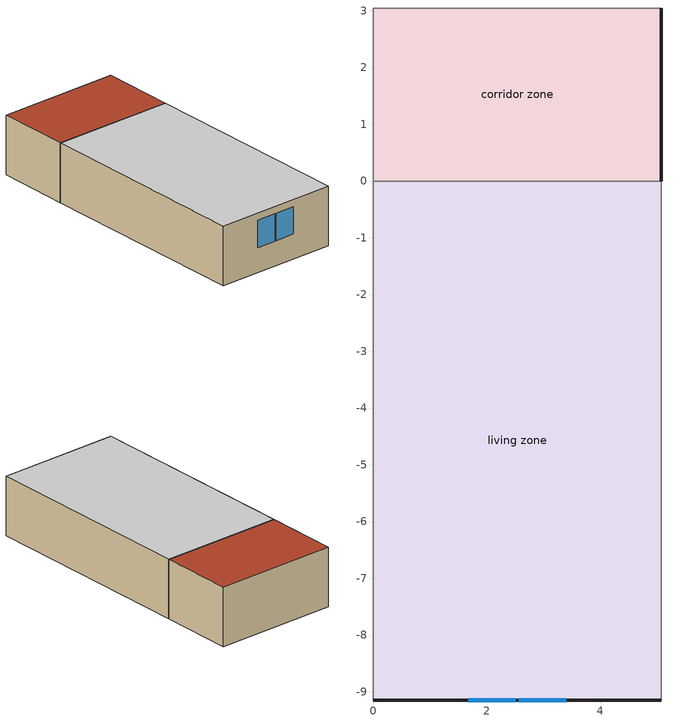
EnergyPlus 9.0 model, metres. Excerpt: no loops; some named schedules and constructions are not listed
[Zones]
corridor zone
 floor foundation (FloorFndGrndUnfinSlab): 0,0 0,3.05 5.08,3.05 5.08,0 z0
 wall outside (WallExtUninsUnfin): 5.08,0 5.08,3.05 z0:2.44
 wall adiabatic (WallIntUnfinUninsUnfin): 0,0 5.08,0 / 5.08,3.05 0,3.05 z0:2.44
 wall adiabatic (Adiabatic): 0,3.05 0,0 z0:2.44
 roof outside (RoofUnfinUninsExt 1): 5.08,0 5.08,3.05 0,3.05 0,0 z2.44
living zone
 floor foundation (FloorFndGrndFinSlab): 0,-9.14 0,0 5.08,0 5.08,-9.14 z0
 wall outside (WallExtInsFin): 0,-9.14 5.08,-9.14 z0:2.44
 wall adiabatic (WallIntFinUninsFin): 5.08,-9.14 5.08,0 0,0 0,-9.14 z0:2.44
 window (WindowConstruction): 1.67,-9.14 2.51,-9.14 / 2.57,-9.14 3.41,-9.14 z1.02:2.13
 ceiling adiabatic (RoofUnfinUninsExt 1): 5.08,-9.14 5.08,0 0,0 0,-9.14 z2.44
[Schedule:Week:Daily]
res mv_1 range exhaust schedule Week Rule - May27-Jun2: res mv_1 range exhaust schedule allday5, res mv_1 range exhaust schedule allday5, res mv_1 range exhaust schedule allday5, res mv_1 range exhaust schedule allday5, res mv_1 range exhaust schedule allday5, res mv_1 range exhaust schedule allday6, res mv_1 range exhaust schedule allday6, Schedule Day 64, res mv_1 range exhaust schedule summer design, res mv_1 range exhaust schedule winter design, Schedule Day 64, Schedule Day 64
res mv_1 range exhaust schedule Week Rule - Jun3-Jun30: res mv_1 range exhaust schedule allday6, res mv_1 range exhaust schedule allday6, res mv_1 range exhaust schedule allday6, res mv_1 range exhaust schedule allday6, res mv_1 range exhaust schedule allday6, res mv_1 range exhaust schedule allday6, res mv_1 range exhaust schedule allday6, Schedule Day 64, res mv_1 range exhaust schedule summer design, res mv_1 range exhaust schedule winter design, Schedule Day 64, Schedule Day 64
res mv_1 range exhaust schedule Week Rule - Jul1-Jul28: res mv_1 range exhaust schedule allday7, res mv_1 range exhaust schedule allday7, res mv_1 range exhaust schedule allday7, res mv_1 range exhaust schedule allday7, res mv_1 range exhaust schedule allday7, res mv_1 range exhaust schedule allday7, res mv_1 range exhaust schedule allday7, Schedule Day 64, res mv_1 range exhaust schedule summer design, res mv_1 range exhaust schedule winter design, Schedule Day 64, Schedule Day 64
res mv_1 range exhaust schedule Week Rule - Jul29-Aug4: res mv_1 range exhaust schedule allday7, res mv_1 range exhaust schedule allday7, res mv_1 range exhaust schedule allday7, res mv_1 range exhaust schedule allday8, res mv_1 range exhaust schedule allday8, res mv_1 range exhaust schedule allday8, res mv_1 range exhaust schedule allday8, Schedule Day 64, res mv_1 range exhaust schedule summer design, res mv_1 range exhaust schedule winter design, Schedule Day 64, Schedule Day 64
res mv_1 range exhaust schedule Week Rule - Aug5-Aug25: res mv_1 range exhaust schedule allday8, res mv_1 range exhaust schedule allday8, res mv_1 range exhaust schedule allday8, res mv_1 range exhaust schedule allday8, res mv_1 range exhaust schedule allday8, res mv_1 range exhaust schedule allday8, res mv_1 range exhaust schedule allday8, Schedule Day 64, res mv_1 range exhaust schedule summer design, res mv_1 range exhaust schedule winter design, Schedule Day 64, Schedule Day 64
res mv_1 range exhaust schedule Week Rule - Aug26-Sep1: res mv_1 range exhaust schedule allday8, res mv_1 range exhaust schedule allday8, res mv_1 range exhaust schedule allday8, res mv_1 range exhaust schedule allday8, res mv_1 range exhaust schedule allday8, res mv_1 range exhaust schedule allday8, res mv_1 range exhaust schedule allday9, Schedule Day 64, res mv_1 range exhaust schedule summer design, res mv_1 range exhaust schedule winter design, Schedule Day 64, Schedule Day 64
res mv_1 range exhaust schedule Week Rule - Sep2-Sep29: res mv_1 range exhaust schedule allday9, res mv_1 range exhaust schedule allday9, res mv_1 range exhaust schedule allday9, res mv_1 range exhaust schedule allday9, res mv_1 range exhaust schedule allday9, res mv_1 range exhaust schedule allday9, res mv_1 range exhaust schedule allday9, Schedule Day 64, res mv_1 range exhaust schedule summer design, res mv_1 range exhaust schedule winter design, Schedule Day 64, Schedule Day 64
res mv_1 range exhaust schedule Week Rule - Sep30-Oct6: res mv_1 range exhaust schedule allday9, res mv_1 range exhaust schedule allday10, res mv_1 range exhaust schedule allday10, res mv_1 range exhaust schedule allday10, res mv_1 range exhaust schedule allday10, res mv_1 range exhaust schedule allday10, res mv_1 range exhaust schedule allday10, Schedule Day 64, res mv_1 range exhaust schedule summer design, res mv_1 range exhaust schedule winter design, Schedule Day 64, Schedule Day 64
res mv_1 range exhaust schedule Week Rule - Oct7-Oct27: res mv_1 range exhaust schedule allday10, res mv_1 range exhaust schedule allday10, res mv_1 range exhaust schedule allday10, res mv_1 range exhaust schedule allday10, res mv_1 range exhaust schedule allday10, res mv_1 range exhaust schedule allday10, res mv_1 range exhaust schedule allday10, Schedule Day 64, res mv_1 range exhaust schedule summer design, res mv_1 range exhaust schedule winter design, Schedule Day 64, Schedule Day 64
res mv_1 range exhaust schedule Week Rule - Oct28-Nov3: res mv_1 range exhaust schedule allday10, res mv_1 range exhaust schedule allday10, res mv_1 range exhaust schedule allday10, res mv_1 range exhaust schedule allday10, res mv_1 range exhaust schedule allday11, res mv_1 range exhaust schedule allday11, res mv_1 range exhaust schedule allday11, Schedule Day 64, res mv_1 range exhaust schedule summer design, res mv_1 range exhaust schedule winter design, Schedule Day 64, Schedule Day 64
res mv_1 range exhaust schedule Week Rule - Nov4-Nov24: res mv_1 range exhaust schedule allday11, res mv_1 range exhaust schedule allday11, res mv_1 range exhaust schedule allday11, res mv_1 range exhaust schedule allday11, res mv_1 range exhaust schedule allday11, res mv_1 range exhaust schedule allday11, res mv_1 range exhaust schedule allday11, Schedule Day 64, res mv_1 range exhaust schedule summer design, res mv_1 range exhaust schedule winter design, Schedule Day 64, Schedule Day 64
res mv_1 range exhaust schedule Week Rule - Nov25-Dec1: res mv_1 range exhaust schedule allday11, res mv_1 range exhaust schedule allday11, res mv_1 range exhaust schedule allday11, res mv_1 range exhaust schedule allday11, res mv_1 range exhaust schedule allday11, res mv_1 range exhaust schedule allday11, res mv_1 range exhaust schedule allday12, Schedule Day 64, res mv_1 range exhaust schedule summer design, res mv_1 range exhaust schedule winter design, Schedule Day 64, Schedule Day 64
res mv_1 range exhaust schedule Week Rule - Dec2-Dec31: res mv_1 range exhaust schedule allday12, res mv_1 range exhaust schedule allday12, res mv_1 range exhaust schedule allday12, res mv_1 range exhaust schedule allday12, res mv_1 range exhaust schedule allday12, res mv_1 range exhaust schedule allday12, res mv_1 range exhaust schedule allday12, Schedule Day 64, res mv_1 range exhaust schedule summer design, res mv_1 range exhaust schedule winter design, Schedule Day 64, Schedule Day 64
res nv_1 avail schedule Week Rule - Jan1-Jan27: Schedule Day 61, res nv_1 availability schedule allday1 on, Schedule Day 61, res nv_1 availability schedule allday1 on, Schedule Day 61, res nv_1 availability schedule allday1 on, Schedule Day 61, Schedule Day 61, Schedule Day 61, Schedule Day 61, Schedule Day 61, Schedule Day 61
res nv_1 avail schedule Week Rule - Jan28-Feb3: Schedule Day 61, res nv_1 availability schedule allday1 on, Schedule Day 61, res nv_1 availability schedule allday1 on, Schedule Day 61, res nv_1 availability schedule allday1 on 1, Schedule Day 61, Schedule Day 61, Schedule Day 61, Schedule Day 61, Schedule Day 61, Schedule Day 61
res nv_1 avail schedule Week Rule - Feb4-Feb24: Schedule Day 61, res nv_1 availability schedule allday1 on 1, Schedule Day 61, res nv_1 availability schedule allday1 on 1, Schedule Day 61, res nv_1 availability schedule allday1 on 1, Schedule Day 61, Schedule Day 61, Schedule Day 61, Schedule Day 61, Schedule Day 61, Schedule Day 61
res nv_1 avail schedule Week Rule - Feb25-Mar3: Schedule Day 61, res nv_1 availability schedule allday1 on 1, Schedule Day 61, res nv_1 availability schedule allday1 on 1, Schedule Day 61, res nv_1 availability schedule allday1 on 2, Schedule Day 61, Schedule Day 61, Schedule Day 61, Schedule Day 61, Schedule Day 61, Schedule Day 61
res nv_1 avail schedule Week Rule - Mar4-Mar31: Schedule Day 61, res nv_1 availability schedule allday1 on 2, Schedule Day 61, res nv_1 availability schedule allday1 on 2, Schedule Day 61, res nv_1 availability schedule allday1 on 2, Schedule Day 61, Schedule Day 61, Schedule Day 61, Schedule Day 61, Schedule Day 61, Schedule Day 61
res nv_1 avail schedule Week Rule - Apr1-Apr28: Schedule Day 61, res nv_1 availability schedule allday1 on 3, Schedule Day 61, res nv_1 availability schedule allday1 on 3, Schedule Day 61, res nv_1 availability schedule allday1 on 3, Schedule Day 61, Schedule Day 61, Schedule Day 61, Schedule Day 61, Schedule Day 61, Schedule Day 61
res nv_1 avail schedule Week Rule - Apr29-May5: Schedule Day 61, res nv_1 availability schedule allday1 on 3, Schedule Day 61, res nv_1 availability schedule allday1 on 4, Schedule Day 61, res nv_1 availability schedule allday1 on 4, Schedule Day 61, Schedule Day 61, Schedule Day 61, Schedule Day 61, Schedule Day 61, Schedule Day 61
res nv_1 avail schedule Week Rule - May6-May26: Schedule Day 61, res nv_1 availability schedule allday1 on 4, Schedule Day 61, res nv_1 availability schedule allday1 on 4, Schedule Day 61, res nv_1 availability schedule allday1 on 4, Schedule Day 61, Schedule Day 61, Schedule Day 61, Schedule Day 61, Schedule Day 61, Schedule Day 61
res nv_1 avail schedule Week Rule - May27-Jun2: Schedule Day 61, res nv_1 availability schedule allday1 on 4, Schedule Day 61, res nv_1 availability schedule allday1 on 4, Schedule Day 61, res nv_1 availability schedule allday1 on 5, Schedule Day 61, Schedule Day 61, Schedule Day 61, Schedule Day 61, Schedule Day 61, Schedule Day 61
res nv_1 avail schedule Week Rule - Jun3-Jun30: Schedule Day 61, res nv_1 availability schedule allday1 on 5, Schedule Day 61, res nv_1 availability schedule allday1 on 5, Schedule Day 61, res nv_1 availability schedule allday1 on 5, Schedule Day 61, Schedule Day 61, Schedule Day 61, Schedule Day 61, Schedule Day 61, Schedule Day 61
res nv_1 avail schedule Week Rule - Jul1-Jul28: Schedule Day 61, res nv_1 availability schedule allday1 on 6, Schedule Day 61, res nv_1 availability schedule allday1 on 6, Schedule Day 61, res nv_1 availability schedule allday1 on 6, Schedule Day 61, Schedule Day 61, Schedule Day 61, Schedule Day 61, Schedule Day 61, Schedule Day 61
res nv_1 avail schedule Week Rule - Jul29-Aug4: Schedule Day 61, res nv_1 availability schedule allday1 on 6, Schedule Day 61, res nv_1 availability schedule allday1 on 7, Schedule Day 61, res nv_1 availability schedule allday1 on 7, Schedule Day 61, Schedule Day 61, Schedule Day 61, Schedule Day 61, Schedule Day 61, Schedule Day 61
res nv_1 avail schedule Week Rule - Aug5-Sep1: Schedule Day 61, res nv_1 availability schedule allday1 on 7, Schedule Day 61, res nv_1 availability schedule allday1 on 7, Schedule Day 61, res nv_1 availability schedule allday1 on 7, Schedule Day 61, Schedule Day 61, Schedule Day 61, Schedule Day 61, Schedule Day 61, Schedule Day 61
res nv_1 avail schedule Week Rule - Sep2-Sep29: Schedule Day 61, res nv_1 availability schedule allday1 on 8, Schedule Day 61, res nv_1 availability schedule allday1 on 8, Schedule Day 61, res nv_1 availability schedule allday1 on 8, Schedule Day 61, Schedule Day 61, Schedule Day 61, Schedule Day 61, Schedule Day 61, Schedule Day 61
res nv_1 avail schedule Week Rule - Sep30-Oct27: Schedule Day 61, res nv_1 availability schedule allday1 on 9, Schedule Day 61, res nv_1 availability schedule allday1 on 9, Schedule Day 61, res nv_1 availability schedule allday1 on 9, Schedule Day 61, Schedule Day 61, Schedule Day 61, Schedule Day 61, Schedule Day 61, Schedule Day 61
res nv_1 avail schedule Week Rule - Oct28-Nov3: Schedule Day 61, res nv_1 availability schedule allday1 on 9, Schedule Day 61, res nv_1 availability schedule allday1 on 9, Schedule Day 61, res nv_1 availability schedule allday1 on 10, Schedule Day 61, Schedule Day 61, Schedule Day 61, Schedule Day 61, Schedule Day 61, Schedule Day 61
res nv_1 avail schedule Week Rule - Nov4-Dec1: Schedule Day 61, res nv_1 availability schedule allday1 on 10, Schedule Day 61, res nv_1 availability schedule allday1 on 10, Schedule Day 61, res nv_1 availability schedule allday1 on 10, Schedule Day 61, Schedule Day 61, Schedule Day 61, Schedule Day 61, Schedule Day 61, Schedule Day 61
res nv_1 avail schedule Week Rule - Dec2-Dec31: Schedule Day 61, res nv_1 availability schedule allday1 on 11, Schedule Day 61, res nv_1 availability schedule allday1 on 11, Schedule Day 61, res nv_1 availability schedule allday1 on 11, Schedule Day 61, Schedule Day 61, Schedule Day 61, Schedule Day 61, Schedule Day 61, Schedule Day 61
res nv_1 temp schedule Week Rule - Jan1-Jan6: Schedule Day 60, res nv_1 temp schedule allday1, res nv_1 temp schedule allday1, res nv_1 temp schedule allday1, res nv_1 temp schedule allday1, res nv_1 temp schedule allday1, res nv_1 temp schedule allday1, Schedule Day 60, Schedule Day 60, Schedule Day 60, Schedule Day 60, Schedule Day 60
res nv_1 temp schedule Week Rule - Jan7-Jan27: res nv_1 temp schedule allday1, res nv_1 temp schedule allday1, res nv_1 temp schedule allday1, res nv_1 temp schedule allday1, res nv_1 temp schedule allday1, res nv_1 temp schedule allday1, res nv_1 temp schedule allday1, Schedule Day 60, Schedule Day 60, Schedule Day 60, Schedule Day 60, Schedule Day 60
res nv_1 temp schedule Week Rule - Jan28-Feb3: res nv_1 temp schedule allday1, res nv_1 temp schedule allday1, res nv_1 temp schedule allday1, res nv_1 temp schedule allday1, res nv_1 temp schedule allday2, res nv_1 temp schedule allday2, res nv_1 temp schedule allday2, Schedule Day 60, Schedule Day 60, Schedule Day 60, Schedule Day 60, Schedule Day 60
res nv_1 temp schedule Week Rule - Feb4-Feb24: res nv_1 temp schedule allday2, res nv_1 temp schedule allday2, res nv_1 temp schedule allday2, res nv_1 temp schedule allday2, res nv_1 temp schedule allday2, res nv_1 temp schedule allday2, res nv_1 temp schedule allday2, Schedule Day 60, Schedule Day 60, Schedule Day 60, Schedule Day 60, Schedule Day 60
res nv_1 temp schedule Week Rule - Feb25-Mar3: res nv_1 temp schedule allday2, res nv_1 temp schedule allday2, res nv_1 temp schedule allday2, res nv_1 temp schedule allday2, res nv_1 temp schedule allday3, res nv_1 temp schedule allday3, res nv_1 temp schedule allday3, Schedule Day 60, Schedule Day 60, Schedule Day 60, Schedule Day 60, Schedule Day 60
res nv_1 temp schedule Week Rule - Mar4-Mar31: res nv_1 temp schedule allday3, res nv_1 temp schedule allday3, res nv_1 temp schedule allday3, res nv_1 temp schedule allday3, res nv_1 temp schedule allday3, res nv_1 temp schedule allday3, res nv_1 temp schedule allday3, Schedule Day 60, Schedule Day 60, Schedule Day 60, Schedule Day 60, Schedule Day 60
res nv_1 temp schedule Week Rule - Apr1-Apr28: res nv_1 temp schedule allday4, res nv_1 temp schedule allday4, res nv_1 temp schedule allday4, res nv_1 temp schedule allday4, res nv_1 temp schedule allday4, res nv_1 temp schedule allday4, res nv_1 temp schedule allday4, Schedule Day 60, Schedule Day 60, Schedule Day 60, Schedule Day 60, Schedule Day 60
res nv_1 temp schedule Week Rule - Apr29-May5: res nv_1 temp schedule allday4, res nv_1 temp schedule allday4, res nv_1 temp schedule allday5, res nv_1 temp schedule allday5, res nv_1 temp schedule allday5, res nv_1 temp schedule allday5, res nv_1 temp schedule allday5, Schedule Day 60, Schedule Day 60, Schedule Day 60, Schedule Day 60, Schedule Day 60
res nv_1 temp schedule Week Rule - May6-May26: res nv_1 temp schedule allday5, res nv_1 temp schedule allday5, res nv_1 temp schedule allday5, res nv_1 temp schedule allday5, res nv_1 temp schedule allday5, res nv_1 temp schedule allday5, res nv_1 temp schedule allday5, Schedule Day 60, Schedule Day 60, Schedule Day 60, Schedule Day 60, Schedule Day 60
res nv_1 temp schedule Week Rule - May27-Jun2: res nv_1 temp schedule allday5, res nv_1 temp schedule allday5, res nv_1 temp schedule allday5, res nv_1 temp schedule allday5, res nv_1 temp schedule allday5, res nv_1 temp schedule allday6, res nv_1 temp schedule allday6, Schedule Day 60, Schedule Day 60, Schedule Day 60, Schedule Day 60, Schedule Day 60
res nv_1 temp schedule Week Rule - Jun3-Jun30: res nv_1 temp schedule allday6, res nv_1 temp schedule allday6, res nv_1 temp schedule allday6, res nv_1 temp schedule allday6, res nv_1 temp schedule allday6, res nv_1 temp schedule allday6, res nv_1 temp schedule allday6, Schedule Day 60, Schedule Day 60, Schedule Day 60, Schedule Day 60, Schedule Day 60
res nv_1 temp schedule Week Rule - Jul1-Jul28: res nv_1 temp schedule allday7, res nv_1 temp schedule allday7, res nv_1 temp schedule allday7, res nv_1 temp schedule allday7, res nv_1 temp schedule allday7, res nv_1 temp schedule allday7, res nv_1 temp schedule allday7, Schedule Day 60, Schedule Day 60, Schedule Day 60, Schedule Day 60, Schedule Day 60
res nv_1 temp schedule Week Rule - Jul29-Aug4: res nv_1 temp schedule allday7, res nv_1 temp schedule allday7, res nv_1 temp schedule allday7, res nv_1 temp schedule allday8, res nv_1 temp schedule allday8, res nv_1 temp schedule allday8, res nv_1 temp schedule allday8, Schedule Day 60, Schedule Day 60, Schedule Day 60, Schedule Day 60, Schedule Day 60
res nv_1 temp schedule Week Rule - Aug5-Aug25: res nv_1 temp schedule allday8, res nv_1 temp schedule allday8, res nv_1 temp schedule allday8, res nv_1 temp schedule allday8, res nv_1 temp schedule allday8, res nv_1 temp schedule allday8, res nv_1 temp schedule allday8, Schedule Day 60, Schedule Day 60, Schedule Day 60, Schedule Day 60, Schedule Day 60
res nv_1 temp schedule Week Rule - Aug26-Sep1: res nv_1 temp schedule allday8, res nv_1 temp schedule allday8, res nv_1 temp schedule allday8, res nv_1 temp schedule allday8, res nv_1 temp schedule allday8, res nv_1 temp schedule allday8, res nv_1 temp schedule allday9, Schedule Day 60, Schedule Day 60, Schedule Day 60, Schedule Day 60, Schedule Day 60
res nv_1 temp schedule Week Rule - Sep2-Sep29: res nv_1 temp schedule allday9, res nv_1 temp schedule allday9, res nv_1 temp schedule allday9, res nv_1 temp schedule allday9, res nv_1 temp schedule allday9, res nv_1 temp schedule allday9, res nv_1 temp schedule allday9, Schedule Day 60, Schedule Day 60, Schedule Day 60, Schedule Day 60, Schedule Day 60
res nv_1 temp schedule Week Rule - Sep30-Oct6: res nv_1 temp schedule allday9, res nv_1 temp schedule allday10, res nv_1 temp schedule allday10, res nv_1 temp schedule allday10, res nv_1 temp schedule allday10, res nv_1 temp schedule allday10, res nv_1 temp schedule allday10, Schedule Day 60, Schedule Day 60, Schedule Day 60, Schedule Day 60, Schedule Day 60
res nv_1 temp schedule Week Rule - Oct7-Oct27: res nv_1 temp schedule allday10, res nv_1 temp schedule allday10, res nv_1 temp schedule allday10, res nv_1 temp schedule allday10, res nv_1 temp schedule allday10, res nv_1 temp schedule allday10, res nv_1 temp schedule allday10, Schedule Day 60, Schedule Day 60, Schedule Day 60, Schedule Day 60, Schedule Day 60
res nv_1 temp schedule Week Rule - Oct28-Nov3: res nv_1 temp schedule allday10, res nv_1 temp schedule allday10, res nv_1 temp schedule allday10, res nv_1 temp schedule allday10, res nv_1 temp schedule allday11, res nv_1 temp schedule allday11, res nv_1 temp schedule allday11, Schedule Day 60, Schedule Day 60, Schedule Day 60, Schedule Day 60, Schedule Day 60
res nv_1 temp schedule Week Rule - Nov4-Nov24: res nv_1 temp schedule allday11, res nv_1 temp schedule allday11, res nv_1 temp schedule allday11, res nv_1 temp schedule allday11, res nv_1 temp schedule allday11, res nv_1 temp schedule allday11, res nv_1 temp schedule allday11, Schedule Day 60, Schedule Day 60, Schedule Day 60, Schedule Day 60, Schedule Day 60
res nv_1 temp schedule Week Rule - Nov25-Dec1: res nv_1 temp schedule allday11, res nv_1 temp schedule allday11, res nv_1 temp schedule allday11, res nv_1 temp schedule allday11, res nv_1 temp schedule allday11, res nv_1 temp schedule allday11, res nv_1 temp schedule allday12, Schedule Day 60, Schedule Day 60, Schedule Day 60, Schedule Day 60, Schedule Day 60
res nv_1 temp schedule Week Rule - Dec2-Dec31: res nv_1 temp schedule allday12, res nv_1 temp schedule allday12, res nv_1 temp schedule allday12, res nv_1 temp schedule allday12, res nv_1 temp schedule allday12, res nv_1 temp schedule allday12, res nv_1 temp schedule allday12, Schedule Day 60, Schedule Day 60, Schedule Day 60, Schedule Day 60, Schedule Day 60
residential ceiling fan benchmark|living space schedule Week Rule - Jan1-Jan6: Schedule Day 11, residential ceiling fan benchmark|living space schedule allday1, residential ceiling fan benchmark|living space schedule allday1, residential ceiling fan benchmark|living space schedule allday1, residential ceiling fan benchmark|living space schedule allday1, residential ceiling fan benchmark|living space schedule allday1, residential ceiling fan benchmark|living space schedule allday1, Schedule Day 11, Schedule Day 11, Schedule Day 11, Schedule Day 11, Schedule Day 11
residential ceiling fan benchmark|living space schedule Week Rule - Jan7-Jan27: residential ceiling fan benchmark|living space schedule allday1, residential ceiling fan benchmark|living space schedule allday1, residential ceiling fan benchmark|living space schedule allday1, residential ceiling fan benchmark|living space schedule allday1, residential ceiling fan benchmark|living space schedule allday1, residential ceiling fan benchmark|living space schedule allday1, residential ceiling fan benchmark|living space schedule allday1, Schedule Day 11, Schedule Day 11, Schedule Day 11, Schedule Day 11, Schedule Day 11
residential ceiling fan benchmark|living space schedule Week Rule - Jan28-Feb3: residential ceiling fan benchmark|living space schedule allday1, residential ceiling fan benchmark|living space schedule allday1, residential ceiling fan benchmark|living space schedule allday1, residential ceiling fan benchmark|living space schedule allday1, residential ceiling fan benchmark|living space schedule allday2, residential ceiling fan benchmark|living space schedule allday2, residential ceiling fan benchmark|living space schedule allday2, Schedule Day 11, Schedule Day 11, Schedule Day 11, Schedule Day 11, Schedule Day 11
residential ceiling fan benchmark|living space schedule Week Rule - Feb4-Feb24: residential ceiling fan benchmark|living space schedule allday2, residential ceiling fan benchmark|living space schedule allday2, residential ceiling fan benchmark|living space schedule allday2, residential ceiling fan benchmark|living space schedule allday2, residential ceiling fan benchmark|living space schedule allday2, residential ceiling fan benchmark|living space schedule allday2, residential ceiling fan benchmark|living space schedule allday2, Schedule Day 11, Schedule Day 11, Schedule Day 11, Schedule Day 11, Schedule Day 11
residential ceiling fan benchmark|living space schedule Week Rule - Feb25-Mar3: residential ceiling fan benchmark|living space schedule allday2, residential ceiling fan benchmark|living space schedule allday2, residential ceiling fan benchmark|living space schedule allday2, residential ceiling fan benchmark|living space schedule allday2, residential ceiling fan benchmark|living space schedule allday3, residential ceiling fan benchmark|living space schedule allday3, residential ceiling fan benchmark|living space schedule allday3, Schedule Day 11, Schedule Day 11, Schedule Day 11, Schedule Day 11, Schedule Day 11
residential ceiling fan benchmark|living space schedule Week Rule - Mar4-Mar31: residential ceiling fan benchmark|living space schedule allday3, residential ceiling fan benchmark|living space schedule allday3, residential ceiling fan benchmark|living space schedule allday3, residential ceiling fan benchmark|living space schedule allday3, residential ceiling fan benchmark|living space schedule allday3, residential ceiling fan benchmark|living space schedule allday3, residential ceiling fan benchmark|living space schedule allday3, Schedule Day 11, Schedule Day 11, Schedule Day 11, Schedule Day 11, Schedule Day 11
residential ceiling fan benchmark|living space schedule Week Rule - Apr1-Apr28: residential ceiling fan benchmark|living space schedule allday4, residential ceiling fan benchmark|living space schedule allday4, residential ceiling fan benchmark|living space schedule allday4, residential ceiling fan benchmark|living space schedule allday4, residential ceiling fan benchmark|living space schedule allday4, residential ceiling fan benchmark|living space schedule allday4, residential ceiling fan benchmark|living space schedule allday4, Schedule Day 11, Schedule Day 11, Schedule Day 11, Schedule Day 11, Schedule Day 11
residential ceiling fan benchmark|living space schedule Week Rule - Apr29-May5: residential ceiling fan benchmark|living space schedule allday4, residential ceiling fan benchmark|living space schedule allday4, residential ceiling fan benchmark|living space schedule allday5, residential ceiling fan benchmark|living space schedule allday5, residential ceiling fan benchmark|living space schedule allday5, residential ceiling fan benchmark|living space schedule allday5, residential ceiling fan benchmark|living space schedule allday5, Schedule Day 11, Schedule Day 11, Schedule Day 11, Schedule Day 11, Schedule Day 11
residential ceiling fan benchmark|living space schedule Week Rule - May6-May26: residential ceiling fan benchmark|living space schedule allday5, residential ceiling fan benchmark|living space schedule allday5, residential ceiling fan benchmark|living space schedule allday5, residential ceiling fan benchmark|living space schedule allday5, residential ceiling fan benchmark|living space schedule allday5, residential ceiling fan benchmark|living space schedule allday5, residential ceiling fan benchmark|living space schedule allday5, Schedule Day 11, Schedule Day 11, Schedule Day 11, Schedule Day 11, Schedule Day 11
residential ceiling fan benchmark|living space schedule Week Rule - May27-Jun2: residential ceiling fan benchmark|living space schedule allday5, residential ceiling fan benchmark|living space schedule allday5, residential ceiling fan benchmark|living space schedule allday5, residential ceiling fan benchmark|living space schedule allday5, residential ceiling fan benchmark|living space schedule allday5, residential ceiling fan benchmark|living space schedule allday6, residential ceiling fan benchmark|living space schedule allday6, Schedule Day 11, Schedule Day 11, Schedule Day 11, Schedule Day 11, Schedule Day 11
residential ceiling fan benchmark|living space schedule Week Rule - Jun3-Jun30: residential ceiling fan benchmark|living space schedule allday6, residential ceiling fan benchmark|living space schedule allday6, residential ceiling fan benchmark|living space schedule allday6, residential ceiling fan benchmark|living space schedule allday6, residential ceiling fan benchmark|living space schedule allday6, residential ceiling fan benchmark|living space schedule allday6, residential ceiling fan benchmark|living space schedule allday6, Schedule Day 11, Schedule Day 11, Schedule Day 11, Schedule Day 11, Schedule Day 11
residential ceiling fan benchmark|living space schedule Week Rule - Jul1-Jul28: residential ceiling fan benchmark|living space schedule allday7, residential ceiling fan benchmark|living space schedule allday7, residential ceiling fan benchmark|living space schedule allday7, residential ceiling fan benchmark|living space schedule allday7, residential ceiling fan benchmark|living space schedule allday7, residential ceiling fan benchmark|living space schedule allday7, residential ceiling fan benchmark|living space schedule allday7, Schedule Day 11, Schedule Day 11, Schedule Day 11, Schedule Day 11, Schedule Day 11
residential ceiling fan benchmark|living space schedule Week Rule - Jul29-Aug4: residential ceiling fan benchmark|living space schedule allday7, residential ceiling fan benchmark|living space schedule allday7, residential ceiling fan benchmark|living space schedule allday7, residential ceiling fan benchmark|living space schedule allday8, residential ceiling fan benchmark|living space schedule allday8, residential ceiling fan benchmark|living space schedule allday8, residential ceiling fan benchmark|living space schedule allday8, Schedule Day 11, Schedule Day 11, Schedule Day 11, Schedule Day 11, Schedule Day 11
residential ceiling fan benchmark|living space schedule Week Rule - Aug5-Aug25: residential ceiling fan benchmark|living space schedule allday8, residential ceiling fan benchmark|living space schedule allday8, residential ceiling fan benchmark|living space schedule allday8, residential ceiling fan benchmark|living space schedule allday8, residential ceiling fan benchmark|living space schedule allday8, residential ceiling fan benchmark|living space schedule allday8, residential ceiling fan benchmark|living space schedule allday8, Schedule Day 11, Schedule Day 11, Schedule Day 11, Schedule Day 11, Schedule Day 11
residential ceiling fan benchmark|living space schedule Week Rule - Aug26-Sep1: residential ceiling fan benchmark|living space schedule allday8, residential ceiling fan benchmark|living space schedule allday8, residential ceiling fan benchmark|living space schedule allday8, residential ceiling fan benchmark|living space schedule allday8, residential ceiling fan benchmark|living space schedule allday8, residential ceiling fan benchmark|living space schedule allday8, residential ceiling fan benchmark|living space schedule allday9, Schedule Day 11, Schedule Day 11, Schedule Day 11, Schedule Day 11, Schedule Day 11
residential ceiling fan benchmark|living space schedule Week Rule - Sep2-Sep29: residential ceiling fan benchmark|living space schedule allday9, residential ceiling fan benchmark|living space schedule allday9, residential ceiling fan benchmark|living space schedule allday9, residential ceiling fan benchmark|living space schedule allday9, residential ceiling fan benchmark|living space schedule allday9, residential ceiling fan benchmark|living space schedule allday9, residential ceiling fan benchmark|living space schedule allday9, Schedule Day 11, Schedule Day 11, Schedule Day 11, Schedule Day 11, Schedule Day 11
residential ceiling fan benchmark|living space schedule Week Rule - Sep30-Oct6: residential ceiling fan benchmark|living space schedule allday9, residential ceiling fan benchmark|living space schedule allday10, residential ceiling fan benchmark|living space schedule allday10, residential ceiling fan benchmark|living space schedule allday10, residential ceiling fan benchmark|living space schedule allday10, residential ceiling fan benchmark|living space schedule allday10, residential ceiling fan benchmark|living space schedule allday10, Schedule Day 11, Schedule Day 11, Schedule Day 11, Schedule Day 11, Schedule Day 11
residential ceiling fan benchmark|living space schedule Week Rule - Oct7-Oct27: residential ceiling fan benchmark|living space schedule allday10, residential ceiling fan benchmark|living space schedule allday10, residential ceiling fan benchmark|living space schedule allday10, residential ceiling fan benchmark|living space schedule allday10, residential ceiling fan benchmark|living space schedule allday10, residential ceiling fan benchmark|living space schedule allday10, residential ceiling fan benchmark|living space schedule allday10, Schedule Day 11, Schedule Day 11, Schedule Day 11, Schedule Day 11, Schedule Day 11
residential ceiling fan benchmark|living space schedule Week Rule - Oct28-Nov3: residential ceiling fan benchmark|living space schedule allday10, residential ceiling fan benchmark|living space schedule allday10, residential ceiling fan benchmark|living space schedule allday10, residential ceiling fan benchmark|living space schedule allday10, residential ceiling fan benchmark|living space schedule allday11, residential ceiling fan benchmark|living space schedule allday11, residential ceiling fan benchmark|living space schedule allday11, Schedule Day 11, Schedule Day 11, Schedule Day 11, Schedule Day 11, Schedule Day 11
residential ceiling fan benchmark|living space schedule Week Rule - Nov4-Nov24: residential ceiling fan benchmark|living space schedule allday11, residential ceiling fan benchmark|living space schedule allday11, residential ceiling fan benchmark|living space schedule allday11, residential ceiling fan benchmark|living space schedule allday11, residential ceiling fan benchmark|living space schedule allday11, residential ceiling fan benchmark|living space schedule allday11, residential ceiling fan benchmark|living space schedule allday11, Schedule Day 11, Schedule Day 11, Schedule Day 11, Schedule Day 11, Schedule Day 11
residential ceiling fan benchmark|living space schedule Week Rule - Nov25-Dec1: residential ceiling fan benchmark|living space schedule allday11, residential ceiling fan benchmark|living space schedule allday11, residential ceiling fan benchmark|living space schedule allday11, residential ceiling fan benchmark|living space schedule allday11, residential ceiling fan benchmark|living space schedule allday11, residential ceiling fan benchmark|living space schedule allday11, residential ceiling fan benchmark|living space schedule allday12, Schedule Day 11, Schedule Day 11, Schedule Day 11, Schedule Day 11, Schedule Day 11
residential ceiling fan benchmark|living space schedule Week Rule - Dec2-Dec31: residential ceiling fan benchmark|living space schedule allday12, residential ceiling fan benchmark|living space schedule allday12, residential ceiling fan benchmark|living space schedule allday12, residential ceiling fan benchmark|living space schedule allday12, residential ceiling fan benchmark|living space schedule allday12, residential ceiling fan benchmark|living space schedule allday12, residential ceiling fan benchmark|living space schedule allday12, Schedule Day 11, Schedule Day 11, Schedule Day 11, Schedule Day 11, Schedule Day 11
residential ceiling fan schedule Week Rule - Jan1-Jan6: Schedule Day 2, residential ceiling fan schedule allday1, residential ceiling fan schedule allday1, residential ceiling fan schedule allday1, residential ceiling fan schedule allday1, residential ceiling fan schedule allday1, residential ceiling fan schedule allday1, Schedule Day 2, Schedule Day 2, Schedule Day 2, Schedule Day 2, Schedule Day 2
residential ceiling fan schedule Week Rule - Jan7-Jan27: residential ceiling fan schedule allday1, residential ceiling fan schedule allday1, residential ceiling fan schedule allday1, residential ceiling fan schedule allday1, residential ceiling fan schedule allday1, residential ceiling fan schedule allday1, residential ceiling fan schedule allday1, Schedule Day 2, Schedule Day 2, Schedule Day 2, Schedule Day 2, Schedule Day 2
residential ceiling fan schedule Week Rule - Jan28-Feb3: residential ceiling fan schedule allday1, residential ceiling fan schedule allday1, residential ceiling fan schedule allday1, residential ceiling fan schedule allday1, residential ceiling fan schedule allday2, residential ceiling fan schedule allday2, residential ceiling fan schedule allday2, Schedule Day 2, Schedule Day 2, Schedule Day 2, Schedule Day 2, Schedule Day 2
residential ceiling fan schedule Week Rule - Feb4-Feb24: residential ceiling fan schedule allday2, residential ceiling fan schedule allday2, residential ceiling fan schedule allday2, residential ceiling fan schedule allday2, residential ceiling fan schedule allday2, residential ceiling fan schedule allday2, residential ceiling fan schedule allday2, Schedule Day 2, Schedule Day 2, Schedule Day 2, Schedule Day 2, Schedule Day 2
residential ceiling fan schedule Week Rule - Feb25-Mar3: residential ceiling fan schedule allday2, residential ceiling fan schedule allday2, residential ceiling fan schedule allday2, residential ceiling fan schedule allday2, residential ceiling fan schedule allday3, residential ceiling fan schedule allday3, residential ceiling fan schedule allday3, Schedule Day 2, Schedule Day 2, Schedule Day 2, Schedule Day 2, Schedule Day 2
residential ceiling fan schedule Week Rule - Mar4-Mar31: residential ceiling fan schedule allday3, residential ceiling fan schedule allday3, residential ceiling fan schedule allday3, residential ceiling fan schedule allday3, residential ceiling fan schedule allday3, residential ceiling fan schedule allday3, residential ceiling fan schedule allday3, Schedule Day 2, Schedule Day 2, Schedule Day 2, Schedule Day 2, Schedule Day 2
residential ceiling fan schedule Week Rule - Apr1-Apr28: residential ceiling fan schedule allday4, residential ceiling fan schedule allday4, residential ceiling fan schedule allday4, residential ceiling fan schedule allday4, residential ceiling fan schedule allday4, residential ceiling fan schedule allday4, residential ceiling fan schedule allday4, Schedule Day 2, Schedule Day 2, Schedule Day 2, Schedule Day 2, Schedule Day 2
residential ceiling fan schedule Week Rule - Apr29-May5: residential ceiling fan schedule allday4, residential ceiling fan schedule allday4, residential ceiling fan schedule allday5, residential ceiling fan schedule allday5, residential ceiling fan schedule allday5, residential ceiling fan schedule allday5, residential ceiling fan schedule allday5, Schedule Day 2, Schedule Day 2, Schedule Day 2, Schedule Day 2, Schedule Day 2
residential ceiling fan schedule Week Rule - May6-May26: residential ceiling fan schedule allday5, residential ceiling fan schedule allday5, residential ceiling fan schedule allday5, residential ceiling fan schedule allday5, residential ceiling fan schedule allday5, residential ceiling fan schedule allday5, residential ceiling fan schedule allday5, Schedule Day 2, Schedule Day 2, Schedule Day 2, Schedule Day 2, Schedule Day 2
residential ceiling fan schedule Week Rule - May27-Jun2: residential ceiling fan schedule allday5, residential ceiling fan schedule allday5, residential ceiling fan schedule allday5, residential ceiling fan schedule allday5, residential ceiling fan schedule allday5, residential ceiling fan schedule allday6, residential ceiling fan schedule allday6, Schedule Day 2, Schedule Day 2, Schedule Day 2, Schedule Day 2, Schedule Day 2
residential ceiling fan schedule Week Rule - Jun3-Jun30: residential ceiling fan schedule allday6, residential ceiling fan schedule allday6, residential ceiling fan schedule allday6, residential ceiling fan schedule allday6, residential ceiling fan schedule allday6, residential ceiling fan schedule allday6, residential ceiling fan schedule allday6, Schedule Day 2, Schedule Day 2, Schedule Day 2, Schedule Day 2, Schedule Day 2
residential ceiling fan schedule Week Rule - Jul1-Jul28: residential ceiling fan schedule allday7, residential ceiling fan schedule allday7, residential ceiling fan schedule allday7, residential ceiling fan schedule allday7, residential ceiling fan schedule allday7, residential ceiling fan schedule allday7, residential ceiling fan schedule allday7, Schedule Day 2, Schedule Day 2, Schedule Day 2, Schedule Day 2, Schedule Day 2
residential ceiling fan schedule Week Rule - Jul29-Aug4: residential ceiling fan schedule allday7, residential ceiling fan schedule allday7, residential ceiling fan schedule allday7, residential ceiling fan schedule allday8, residential ceiling fan schedule allday8, residential ceiling fan schedule allday8, residential ceiling fan schedule allday8, Schedule Day 2, Schedule Day 2, Schedule Day 2, Schedule Day 2, Schedule Day 2
residential ceiling fan schedule Week Rule - Aug5-Aug25: residential ceiling fan schedule allday8, residential ceiling fan schedule allday8, residential ceiling fan schedule allday8, residential ceiling fan schedule allday8, residential ceiling fan schedule allday8, residential ceiling fan schedule allday8, residential ceiling fan schedule allday8, Schedule Day 2, Schedule Day 2, Schedule Day 2, Schedule Day 2, Schedule Day 2
residential ceiling fan schedule Week Rule - Aug26-Sep1: residential ceiling fan schedule allday8, residential ceiling fan schedule allday8, residential ceiling fan schedule allday8, residential ceiling fan schedule allday8, residential ceiling fan schedule allday8, residential ceiling fan schedule allday8, residential ceiling fan schedule allday9, Schedule Day 2, Schedule Day 2, Schedule Day 2, Schedule Day 2, Schedule Day 2
residential ceiling fan schedule Week Rule - Sep2-Sep29: residential ceiling fan schedule allday9, residential ceiling fan schedule allday9, residential ceiling fan schedule allday9, residential ceiling fan schedule allday9, residential ceiling fan schedule allday9, residential ceiling fan schedule allday9, residential ceiling fan schedule allday9, Schedule Day 2, Schedule Day 2, Schedule Day 2, Schedule Day 2, Schedule Day 2
residential ceiling fan schedule Week Rule - Sep30-Oct6: residential ceiling fan schedule allday9, residential ceiling fan schedule allday10, residential ceiling fan schedule allday10, residential ceiling fan schedule allday10, residential ceiling fan schedule allday10, residential ceiling fan schedule allday10, residential ceiling fan schedule allday10, Schedule Day 2, Schedule Day 2, Schedule Day 2, Schedule Day 2, Schedule Day 2
residential ceiling fan schedule Week Rule - Oct7-Oct27: residential ceiling fan schedule allday10, residential ceiling fan schedule allday10, residential ceiling fan schedule allday10, residential ceiling fan schedule allday10, residential ceiling fan schedule allday10, residential ceiling fan schedule allday10, residential ceiling fan schedule allday10, Schedule Day 2, Schedule Day 2, Schedule Day 2, Schedule Day 2, Schedule Day 2
residential ceiling fan schedule Week Rule - Oct28-Nov3: residential ceiling fan schedule allday10, residential ceiling fan schedule allday10, residential ceiling fan schedule allday10, residential ceiling fan schedule allday10, residential ceiling fan schedule allday11, residential ceiling fan schedule allday11, residential ceiling fan schedule allday11, Schedule Day 2, Schedule Day 2, Schedule Day 2, Schedule Day 2, Schedule Day 2
residential ceiling fan schedule Week Rule - Nov4-Nov24: residential ceiling fan schedule allday11, residential ceiling fan schedule allday11, residential ceiling fan schedule allday11, residential ceiling fan schedule allday11, residential ceiling fan schedule allday11, residential ceiling fan schedule allday11, residential ceiling fan schedule allday11, Schedule Day 2, Schedule Day 2, Schedule Day 2, Schedule Day 2, Schedule Day 2
residential ceiling fan schedule Week Rule - Nov25-Dec1: residential ceiling fan schedule allday11, residential ceiling fan schedule allday11, residential ceiling fan schedule allday11, residential ceiling fan schedule allday11, residential ceiling fan schedule allday11, residential ceiling fan schedule allday11, residential ceiling fan schedule allday12, Schedule Day 2, Schedule Day 2, Schedule Day 2, Schedule Day 2, Schedule Day 2
residential ceiling fan schedule Week Rule - Dec2-Dec31: residential ceiling fan schedule allday12, residential ceiling fan schedule allday12, residential ceiling fan schedule allday12, residential ceiling fan schedule allday12, residential ceiling fan schedule allday12, residential ceiling fan schedule allday12, residential ceiling fan schedule allday12, Schedule Day 2, Schedule Day 2, Schedule Day 2, Schedule Day 2, Schedule Day 2
residential extra refrigerator schedule Week Rule - Jan1-Jan6: Schedule Day 30, residential extra refrigerator schedule allday1, residential extra refrigerator schedule allday1, residential extra refrigerator schedule allday1, residential extra refrigerator schedule allday1, residential extra refrigerator schedule allday1, residential extra refrigerator schedule allday1, Schedule Day 30, residential extra refrigerator schedule summer design, residential extra refrigerator schedule winter design, Schedule Day 30, Schedule Day 30
residential extra refrigerator schedule Week Rule - Jan7-Jan27: residential extra refrigerator schedule allday1, residential extra refrigerator schedule allday1, residential extra refrigerator schedule allday1, residential extra refrigerator schedule allday1, residential extra refrigerator schedule allday1, residential extra refrigerator schedule allday1, residential extra refrigerator schedule allday1, Schedule Day 30, residential extra refrigerator schedule summer design, residential extra refrigerator schedule winter design, Schedule Day 30, Schedule Day 30
residential extra refrigerator schedule Week Rule - Jan28-Feb3: residential extra refrigerator schedule allday1, residential extra refrigerator schedule allday1, residential extra refrigerator schedule allday1, residential extra refrigerator schedule allday1, residential extra refrigerator schedule allday2, residential extra refrigerator schedule allday2, residential extra refrigerator schedule allday2, Schedule Day 30, residential extra refrigerator schedule summer design, residential extra refrigerator schedule winter design, Schedule Day 30, Schedule Day 30
residential extra refrigerator schedule Week Rule - Feb4-Feb24: residential extra refrigerator schedule allday2, residential extra refrigerator schedule allday2, residential extra refrigerator schedule allday2, residential extra refrigerator schedule allday2, residential extra refrigerator schedule allday2, residential extra refrigerator schedule allday2, residential extra refrigerator schedule allday2, Schedule Day 30, residential extra refrigerator schedule summer design, residential extra refrigerator schedule winter design, Schedule Day 30, Schedule Day 30
residential extra refrigerator schedule Week Rule - Feb25-Mar3: residential extra refrigerator schedule allday2, residential extra refrigerator schedule allday2, residential extra refrigerator schedule allday2, residential extra refrigerator schedule allday2, residential extra refrigerator schedule allday3, residential extra refrigerator schedule allday3, residential extra refrigerator schedule allday3, Schedule Day 30, residential extra refrigerator schedule summer design, residential extra refrigerator schedule winter design, Schedule Day 30, Schedule Day 30
residential extra refrigerator schedule Week Rule - Mar4-Mar31: residential extra refrigerator schedule allday3, residential extra refrigerator schedule allday3, residential extra refrigerator schedule allday3, residential extra refrigerator schedule allday3, residential extra refrigerator schedule allday3, residential extra refrigerator schedule allday3, residential extra refrigerator schedule allday3, Schedule Day 30, residential extra refrigerator schedule summer design, residential extra refrigerator schedule winter design, Schedule Day 30, Schedule Day 30
residential extra refrigerator schedule Week Rule - Apr1-Apr28: residential extra refrigerator schedule allday4, residential extra refrigerator schedule allday4, residential extra refrigerator schedule allday4, residential extra refrigerator schedule allday4, residential extra refrigerator schedule allday4, residential extra refrigerator schedule allday4, residential extra refrigerator schedule allday4, Schedule Day 30, residential extra refrigerator schedule summer design, residential extra refrigerator schedule winter design, Schedule Day 30, Schedule Day 30
residential extra refrigerator schedule Week Rule - Apr29-May5: residential extra refrigerator schedule allday4, residential extra refrigerator schedule allday4, residential extra refrigerator schedule allday5, residential extra refrigerator schedule allday5, residential extra refrigerator schedule allday5, residential extra refrigerator schedule allday5, residential extra refrigerator schedule allday5, Schedule Day 30, residential extra refrigerator schedule summer design, residential extra refrigerator schedule winter design, Schedule Day 30, Schedule Day 30
residential extra refrigerator schedule Week Rule - May6-May26: residential extra refrigerator schedule allday5, residential extra refrigerator schedule allday5, residential extra refrigerator schedule allday5, residential extra refrigerator schedule allday5, residential extra refrigerator schedule allday5, residential extra refrigerator schedule allday5, residential extra refrigerator schedule allday5, Schedule Day 30, residential extra refrigerator schedule summer design, residential extra refrigerator schedule winter design, Schedule Day 30, Schedule Day 30
residential extra refrigerator schedule Week Rule - May27-Jun2: residential extra refrigerator schedule allday5, residential extra refrigerator schedule allday5, residential extra refrigerator schedule allday5, residential extra refrigerator schedule allday5, residential extra refrigerator schedule allday5, residential extra refrigerator schedule allday6, residential extra refrigerator schedule allday6, Schedule Day 30, residential extra refrigerator schedule summer design, residential extra refrigerator schedule winter design, Schedule Day 30, Schedule Day 30
residential extra refrigerator schedule Week Rule - Jun3-Jun30: residential extra refrigerator schedule allday6, residential extra refrigerator schedule allday6, residential extra refrigerator schedule allday6, residential extra refrigerator schedule allday6, residential extra refrigerator schedule allday6, residential extra refrigerator schedule allday6, residential extra refrigerator schedule allday6, Schedule Day 30, residential extra refrigerator schedule summer design, residential extra refrigerator schedule winter design, Schedule Day 30, Schedule Day 30
residential extra refrigerator schedule Week Rule - Jul1-Jul28: residential extra refrigerator schedule allday7, residential extra refrigerator schedule allday7, residential extra refrigerator schedule allday7, residential extra refrigerator schedule allday7, residential extra refrigerator schedule allday7, residential extra refrigerator schedule allday7, residential extra refrigerator schedule allday7, Schedule Day 30, residential extra refrigerator schedule summer design, residential extra refrigerator schedule winter design, Schedule Day 30, Schedule Day 30
residential extra refrigerator schedule Week Rule - Jul29-Aug4: residential extra refrigerator schedule allday7, residential extra refrigerator schedule allday7, residential extra refrigerator schedule allday7, residential extra refrigerator schedule allday8, residential extra refrigerator schedule allday8, residential extra refrigerator schedule allday8, residential extra refrigerator schedule allday8, Schedule Day 30, residential extra refrigerator schedule summer design, residential extra refrigerator schedule winter design, Schedule Day 30, Schedule Day 30
residential extra refrigerator schedule Week Rule - Aug5-Aug25: residential extra refrigerator schedule allday8, residential extra refrigerator schedule allday8, residential extra refrigerator schedule allday8, residential extra refrigerator schedule allday8, residential extra refrigerator schedule allday8, residential extra refrigerator schedule allday8, residential extra refrigerator schedule allday8, Schedule Day 30, residential extra refrigerator schedule summer design, residential extra refrigerator schedule winter design, Schedule Day 30, Schedule Day 30
residential extra refrigerator schedule Week Rule - Aug26-Sep1: residential extra refrigerator schedule allday8, residential extra refrigerator schedule allday8, residential extra refrigerator schedule allday8, residential extra refrigerator schedule allday8, residential extra refrigerator schedule allday8, residential extra refrigerator schedule allday8, residential extra refrigerator schedule allday9, Schedule Day 30, residential extra refrigerator schedule summer design, residential extra refrigerator schedule winter design, Schedule Day 30, Schedule Day 30
residential extra refrigerator schedule Week Rule - Sep2-Sep29: residential extra refrigerator schedule allday9, residential extra refrigerator schedule allday9, residential extra refrigerator schedule allday9, residential extra refrigerator schedule allday9, residential extra refrigerator schedule allday9, residential extra refrigerator schedule allday9, residential extra refrigerator schedule allday9, Schedule Day 30, residential extra refrigerator schedule summer design, residential extra refrigerator schedule winter design, Schedule Day 30, Schedule Day 30
residential extra refrigerator schedule Week Rule - Sep30-Oct6: residential extra refrigerator schedule allday9, residential extra refrigerator schedule allday10, residential extra refrigerator schedule allday10, residential extra refrigerator schedule allday10, residential extra refrigerator schedule allday10, residential extra refrigerator schedule allday10, residential extra refrigerator schedule allday10, Schedule Day 30, residential extra refrigerator schedule summer design, residential extra refrigerator schedule winter design, Schedule Day 30, Schedule Day 30
residential extra refrigerator schedule Week Rule - Oct7-Oct27: residential extra refrigerator schedule allday10, residential extra refrigerator schedule allday10, residential extra refrigerator schedule allday10, residential extra refrigerator schedule allday10, residential extra refrigerator schedule allday10, residential extra refrigerator schedule allday10, residential extra refrigerator schedule allday10, Schedule Day 30, residential extra refrigerator schedule summer design, residential extra refrigerator schedule winter design, Schedule Day 30, Schedule Day 30
residential extra refrigerator schedule Week Rule - Oct28-Nov3: residential extra refrigerator schedule allday10, residential extra refrigerator schedule allday10, residential extra refrigerator schedule allday10, residential extra refrigerator schedule allday10, residential extra refrigerator schedule allday11, residential extra refrigerator schedule allday11, residential extra refrigerator schedule allday11, Schedule Day 30, residential extra refrigerator schedule summer design, residential extra refrigerator schedule winter design, Schedule Day 30, Schedule Day 30
residential extra refrigerator schedule Week Rule - Nov4-Nov24: residential extra refrigerator schedule allday11, residential extra refrigerator schedule allday11, residential extra refrigerator schedule allday11, residential extra refrigerator schedule allday11, residential extra refrigerator schedule allday11, residential extra refrigerator schedule allday11, residential extra refrigerator schedule allday11, Schedule Day 30, residential extra refrigerator schedule summer design, residential extra refrigerator schedule winter design, Schedule Day 30, Schedule Day 30
residential extra refrigerator schedule Week Rule - Nov25-Dec1: residential extra refrigerator schedule allday11, residential extra refrigerator schedule allday11, residential extra refrigerator schedule allday11, residential extra refrigerator schedule allday11, residential extra refrigerator schedule allday11, residential extra refrigerator schedule allday11, residential extra refrigerator schedule allday12, Schedule Day 30, residential extra refrigerator schedule summer design, residential extra refrigerator schedule winter design, Schedule Day 30, Schedule Day 30
residential extra refrigerator schedule Week Rule - Dec2-Dec31: residential extra refrigerator schedule allday12, residential extra refrigerator schedule allday12, residential extra refrigerator schedule allday12, residential extra refrigerator schedule allday12, residential extra refrigerator schedule allday12, residential extra refrigerator schedule allday12, residential extra refrigerator schedule allday12, Schedule Day 30, residential extra refrigerator schedule summer design, residential extra refrigerator schedule winter design, Schedule Day 30, Schedule Day 30
residential freezer schedule Week Rule - Jan1-Jan6: Schedule Day 33, residential freezer schedule allday1, residential freezer schedule allday1, residential freezer schedule allday1, residential freezer schedule allday1, residential freezer schedule allday1, residential freezer schedule allday1, Schedule Day 33, residential freezer schedule summer design, residential freezer schedule winter design, Schedule Day 33, Schedule Day 33
residential freezer schedule Week Rule - Jan7-Jan27: residential freezer schedule allday1, residential freezer schedule allday1, residential freezer schedule allday1, residential freezer schedule allday1, residential freezer schedule allday1, residential freezer schedule allday1, residential freezer schedule allday1, Schedule Day 33, residential freezer schedule summer design, residential freezer schedule winter design, Schedule Day 33, Schedule Day 33
residential freezer schedule Week Rule - Jan28-Feb3: residential freezer schedule allday1, residential freezer schedule allday1, residential freezer schedule allday1, residential freezer schedule allday1, residential freezer schedule allday2, residential freezer schedule allday2, residential freezer schedule allday2, Schedule Day 33, residential freezer schedule summer design, residential freezer schedule winter design, Schedule Day 33, Schedule Day 33
residential freezer schedule Week Rule - Feb4-Feb24: residential freezer schedule allday2, residential freezer schedule allday2, residential freezer schedule allday2, residential freezer schedule allday2, residential freezer schedule allday2, residential freezer schedule allday2, residential freezer schedule allday2, Schedule Day 33, residential freezer schedule summer design, residential freezer schedule winter design, Schedule Day 33, Schedule Day 33
residential freezer schedule Week Rule - Feb25-Mar3: residential freezer schedule allday2, residential freezer schedule allday2, residential freezer schedule allday2, residential freezer schedule allday2, residential freezer schedule allday3, residential freezer schedule allday3, residential freezer schedule allday3, Schedule Day 33, residential freezer schedule summer design, residential freezer schedule winter design, Schedule Day 33, Schedule Day 33
residential freezer schedule Week Rule - Mar4-Mar31: residential freezer schedule allday3, residential freezer schedule allday3, residential freezer schedule allday3, residential freezer schedule allday3, residential freezer schedule allday3, residential freezer schedule allday3, residential freezer schedule allday3, Schedule Day 33, residential freezer schedule summer design, residential freezer schedule winter design, Schedule Day 33, Schedule Day 33
residential freezer schedule Week Rule - Apr1-Apr28: residential freezer schedule allday4, residential freezer schedule allday4, residential freezer schedule allday4, residential freezer schedule allday4, residential freezer schedule allday4, residential freezer schedule allday4, residential freezer schedule allday4, Schedule Day 33, residential freezer schedule summer design, residential freezer schedule winter design, Schedule Day 33, Schedule Day 33
residential freezer schedule Week Rule - Apr29-May5: residential freezer schedule allday4, residential freezer schedule allday4, residential freezer schedule allday5, residential freezer schedule allday5, residential freezer schedule allday5, residential freezer schedule allday5, residential freezer schedule allday5, Schedule Day 33, residential freezer schedule summer design, residential freezer schedule winter design, Schedule Day 33, Schedule Day 33
residential freezer schedule Week Rule - May6-May26: residential freezer schedule allday5, residential freezer schedule allday5, residential freezer schedule allday5, residential freezer schedule allday5, residential freezer schedule allday5, residential freezer schedule allday5, residential freezer schedule allday5, Schedule Day 33, residential freezer schedule summer design, residential freezer schedule winter design, Schedule Day 33, Schedule Day 33
residential freezer schedule Week Rule - May27-Jun2: residential freezer schedule allday5, residential freezer schedule allday5, residential freezer schedule allday5, residential freezer schedule allday5, residential freezer schedule allday5, residential freezer schedule allday6, residential freezer schedule allday6, Schedule Day 33, residential freezer schedule summer design, residential freezer schedule winter design, Schedule Day 33, Schedule Day 33
residential freezer schedule Week Rule - Jun3-Jun30: residential freezer schedule allday6, residential freezer schedule allday6, residential freezer schedule allday6, residential freezer schedule allday6, residential freezer schedule allday6, residential freezer schedule allday6, residential freezer schedule allday6, Schedule Day 33, residential freezer schedule summer design, residential freezer schedule winter design, Schedule Day 33, Schedule Day 33
residential freezer schedule Week Rule - Jul1-Jul28: residential freezer schedule allday7, residential freezer schedule allday7, residential freezer schedule allday7, residential freezer schedule allday7, residential freezer schedule allday7, residential freezer schedule allday7, residential freezer schedule allday7, Schedule Day 33, residential freezer schedule summer design, residential freezer schedule winter design, Schedule Day 33, Schedule Day 33
residential freezer schedule Week Rule - Jul29-Aug4: residential freezer schedule allday7, residential freezer schedule allday7, residential freezer schedule allday7, residential freezer schedule allday8, residential freezer schedule allday8, residential freezer schedule allday8, residential freezer schedule allday8, Schedule Day 33, residential freezer schedule summer design, residential freezer schedule winter design, Schedule Day 33, Schedule Day 33
residential freezer schedule Week Rule - Aug5-Aug25: residential freezer schedule allday8, residential freezer schedule allday8, residential freezer schedule allday8, residential freezer schedule allday8, residential freezer schedule allday8, residential freezer schedule allday8, residential freezer schedule allday8, Schedule Day 33, residential freezer schedule summer design, residential freezer schedule winter design, Schedule Day 33, Schedule Day 33
residential freezer schedule Week Rule - Aug26-Sep1: residential freezer schedule allday8, residential freezer schedule allday8, residential freezer schedule allday8, residential freezer schedule allday8, residential freezer schedule allday8, residential freezer schedule allday8, residential freezer schedule allday9, Schedule Day 33, residential freezer schedule summer design, residential freezer schedule winter design, Schedule Day 33, Schedule Day 33
residential freezer schedule Week Rule - Sep2-Sep29: residential freezer schedule allday9, residential freezer schedule allday9, residential freezer schedule allday9, residential freezer schedule allday9, residential freezer schedule allday9, residential freezer schedule allday9, residential freezer schedule allday9, Schedule Day 33, residential freezer schedule summer design, residential freezer schedule winter design, Schedule Day 33, Schedule Day 33
residential freezer schedule Week Rule - Sep30-Oct6: residential freezer schedule allday9, residential freezer schedule allday10, residential freezer schedule allday10, residential freezer schedule allday10, residential freezer schedule allday10, residential freezer schedule allday10, residential freezer schedule allday10, Schedule Day 33, residential freezer schedule summer design, residential freezer schedule winter design, Schedule Day 33, Schedule Day 33
residential freezer schedule Week Rule - Oct7-Oct27: residential freezer schedule allday10, residential freezer schedule allday10, residential freezer schedule allday10, residential freezer schedule allday10, residential freezer schedule allday10, residential freezer schedule allday10, residential freezer schedule allday10, Schedule Day 33, residential freezer schedule summer design, residential freezer schedule winter design, Schedule Day 33, Schedule Day 33
residential freezer schedule Week Rule - Oct28-Nov3: residential freezer schedule allday10, residential freezer schedule allday10, residential freezer schedule allday10, residential freezer schedule allday10, residential freezer schedule allday11, residential freezer schedule allday11, residential freezer schedule allday11, Schedule Day 33, residential freezer schedule summer design, residential freezer schedule winter design, Schedule Day 33, Schedule Day 33
residential freezer schedule Week Rule - Nov4-Nov24: residential freezer schedule allday11, residential freezer schedule allday11, residential freezer schedule allday11, residential freezer schedule allday11, residential freezer schedule allday11, residential freezer schedule allday11, residential freezer schedule allday11, Schedule Day 33, residential freezer schedule summer design, residential freezer schedule winter design, Schedule Day 33, Schedule Day 33
residential freezer schedule Week Rule - Nov25-Dec1: residential freezer schedule allday11, residential freezer schedule allday11, residential freezer schedule allday11, residential freezer schedule allday11, residential freezer schedule allday11, residential freezer schedule allday11, residential freezer schedule allday12, Schedule Day 33, residential freezer schedule summer design, residential freezer schedule winter design, Schedule Day 33, Schedule Day 33
residential freezer schedule Week Rule - Dec2-Dec31: residential freezer schedule allday12, residential freezer schedule allday12, residential freezer schedule allday12, residential freezer schedule allday12, residential freezer schedule allday12, residential freezer schedule allday12, residential freezer schedule allday12, Schedule Day 33, residential freezer schedule summer design, residential freezer schedule winter design, Schedule Day 33, Schedule Day 33
residential gas fireplace schedule Week Rule - Jan1-Jan6: Schedule Day 53, residential gas fireplace schedule allday1, residential gas fireplace schedule allday1, residential gas fireplace schedule allday1, residential gas fireplace schedule allday1, residential gas fireplace schedule allday1, residential gas fireplace schedule allday1, Schedule Day 53, residential gas fireplace schedule summer design, residential gas fireplace schedule winter design, Schedule Day 53, Schedule Day 53
residential gas fireplace schedule Week Rule - Jan7-Jan27: residential gas fireplace schedule allday1, residential gas fireplace schedule allday1, residential gas fireplace schedule allday1, residential gas fireplace schedule allday1, residential gas fireplace schedule allday1, residential gas fireplace schedule allday1, residential gas fireplace schedule allday1, Schedule Day 53, residential gas fireplace schedule summer design, residential gas fireplace schedule winter design, Schedule Day 53, Schedule Day 53
residential gas fireplace schedule Week Rule - Jan28-Feb3: residential gas fireplace schedule allday1, residential gas fireplace schedule allday1, residential gas fireplace schedule allday1, residential gas fireplace schedule allday1, residential gas fireplace schedule allday2, residential gas fireplace schedule allday2, residential gas fireplace schedule allday2, Schedule Day 53, residential gas fireplace schedule summer design, residential gas fireplace schedule winter design, Schedule Day 53, Schedule Day 53
residential gas fireplace schedule Week Rule - Feb4-Feb24: residential gas fireplace schedule allday2, residential gas fireplace schedule allday2, residential gas fireplace schedule allday2, residential gas fireplace schedule allday2, residential gas fireplace schedule allday2, residential gas fireplace schedule allday2, residential gas fireplace schedule allday2, Schedule Day 53, residential gas fireplace schedule summer design, residential gas fireplace schedule winter design, Schedule Day 53, Schedule Day 53
residential gas fireplace schedule Week Rule - Feb25-Mar3: residential gas fireplace schedule allday2, residential gas fireplace schedule allday2, residential gas fireplace schedule allday2, residential gas fireplace schedule allday2, residential gas fireplace schedule allday3, residential gas fireplace schedule allday3, residential gas fireplace schedule allday3, Schedule Day 53, residential gas fireplace schedule summer design, residential gas fireplace schedule winter design, Schedule Day 53, Schedule Day 53
residential gas fireplace schedule Week Rule - Mar4-Mar31: residential gas fireplace schedule allday3, residential gas fireplace schedule allday3, residential gas fireplace schedule allday3, residential gas fireplace schedule allday3, residential gas fireplace schedule allday3, residential gas fireplace schedule allday3, residential gas fireplace schedule allday3, Schedule Day 53, residential gas fireplace schedule summer design, residential gas fireplace schedule winter design, Schedule Day 53, Schedule Day 53
residential gas fireplace schedule Week Rule - Apr1-Apr28: residential gas fireplace schedule allday4, residential gas fireplace schedule allday4, residential gas fireplace schedule allday4, residential gas fireplace schedule allday4, residential gas fireplace schedule allday4, residential gas fireplace schedule allday4, residential gas fireplace schedule allday4, Schedule Day 53, residential gas fireplace schedule summer design, residential gas fireplace schedule winter design, Schedule Day 53, Schedule Day 53
residential gas fireplace schedule Week Rule - Apr29-May5: residential gas fireplace schedule allday4, residential gas fireplace schedule allday4, residential gas fireplace schedule allday5, residential gas fireplace schedule allday5, residential gas fireplace schedule allday5, residential gas fireplace schedule allday5, residential gas fireplace schedule allday5, Schedule Day 53, residential gas fireplace schedule summer design, residential gas fireplace schedule winter design, Schedule Day 53, Schedule Day 53
residential gas fireplace schedule Week Rule - May6-May26: residential gas fireplace schedule allday5, residential gas fireplace schedule allday5, residential gas fireplace schedule allday5, residential gas fireplace schedule allday5, residential gas fireplace schedule allday5, residential gas fireplace schedule allday5, residential gas fireplace schedule allday5, Schedule Day 53, residential gas fireplace schedule summer design, residential gas fireplace schedule winter design, Schedule Day 53, Schedule Day 53
residential gas fireplace schedule Week Rule - May27-Jun2: residential gas fireplace schedule allday5, residential gas fireplace schedule allday5, residential gas fireplace schedule allday5, residential gas fireplace schedule allday5, residential gas fireplace schedule allday5, residential gas fireplace schedule allday6, residential gas fireplace schedule allday6, Schedule Day 53, residential gas fireplace schedule summer design, residential gas fireplace schedule winter design, Schedule Day 53, Schedule Day 53
residential gas fireplace schedule Week Rule - Jun3-Jun30: residential gas fireplace schedule allday6, residential gas fireplace schedule allday6, residential gas fireplace schedule allday6, residential gas fireplace schedule allday6, residential gas fireplace schedule allday6, residential gas fireplace schedule allday6, residential gas fireplace schedule allday6, Schedule Day 53, residential gas fireplace schedule summer design, residential gas fireplace schedule winter design, Schedule Day 53, Schedule Day 53
residential gas fireplace schedule Week Rule - Jul1-Jul28: residential gas fireplace schedule allday7, residential gas fireplace schedule allday7, residential gas fireplace schedule allday7, residential gas fireplace schedule allday7, residential gas fireplace schedule allday7, residential gas fireplace schedule allday7, residential gas fireplace schedule allday7, Schedule Day 53, residential gas fireplace schedule summer design, residential gas fireplace schedule winter design, Schedule Day 53, Schedule Day 53
residential gas fireplace schedule Week Rule - Jul29-Aug4: residential gas fireplace schedule allday7, residential gas fireplace schedule allday7, residential gas fireplace schedule allday7, residential gas fireplace schedule allday8, residential gas fireplace schedule allday8, residential gas fireplace schedule allday8, residential gas fireplace schedule allday8, Schedule Day 53, residential gas fireplace schedule summer design, residential gas fireplace schedule winter design, Schedule Day 53, Schedule Day 53
